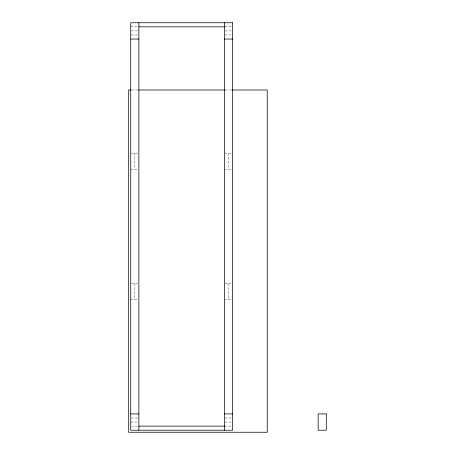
<?xml version="1.0" encoding="UTF-8"?>
<svg xmlns="http://www.w3.org/2000/svg" width="455" height="455" viewBox="0 0 455 455"><rect width="100%" height="100%" fill="white"/><g stroke="black" fill="none" stroke-linecap="round" stroke-linejoin="round"><path stroke-width="0.34" stroke-dasharray="2.27 1.71" d="M130.727 26.822L138.201 26.822M225.123 26.822L232.596 26.822M131.404 30.9L138.201 30.9M225.123 30.9L231.237 30.9M131.404 34.972L138.201 34.972M225.123 34.972L231.237 34.972M131.535 89.982L137.928 89.982M225.31 89.982L231.703 89.982M131.404 153.136L138.877 153.136M225.123 153.136L232.596 153.136M130.727 169.436L138.201 169.436M224.446 169.436L231.237 169.436M131.404 283.528L138.877 283.528M225.123 283.528L232.596 283.528M130.727 299.822L138.201 299.822M224.446 299.822L231.237 299.822M131.404 417.991L138.201 417.991M225.123 417.991L231.237 417.991M130.727 422.064L138.201 422.064M225.123 422.064L231.237 422.064M131.404 426.136L138.877 426.136M224.446 426.136L231.237 426.136M228.518 153.136L228.518 169.436M228.518 283.528L228.518 299.822M134.799 153.136L134.799 169.436M134.799 283.528L134.799 299.822"/><path stroke-width="0.68" d="M138.877 26.822L224.781 26.822M130.727 39.05L138.877 39.05M224.446 39.05L232.596 39.05M130.824 89.982L128.691 89.982L128.691 432.25L267.227 432.25L267.227 89.982L232.414 89.982M138.638 89.982L224.599 89.982M130.727 413.913L138.877 413.913M224.446 413.913L232.596 413.913M138.877 426.136L224.781 426.136M224.446 22.75L224.446 430.214M138.877 22.75L138.877 430.214M232.596 22.75L130.727 22.75L130.727 430.214L232.596 430.214L232.596 22.75M326.309 413.913L318.159 413.913L318.159 430.214L326.309 430.214L326.309 413.913"/></g></svg>
